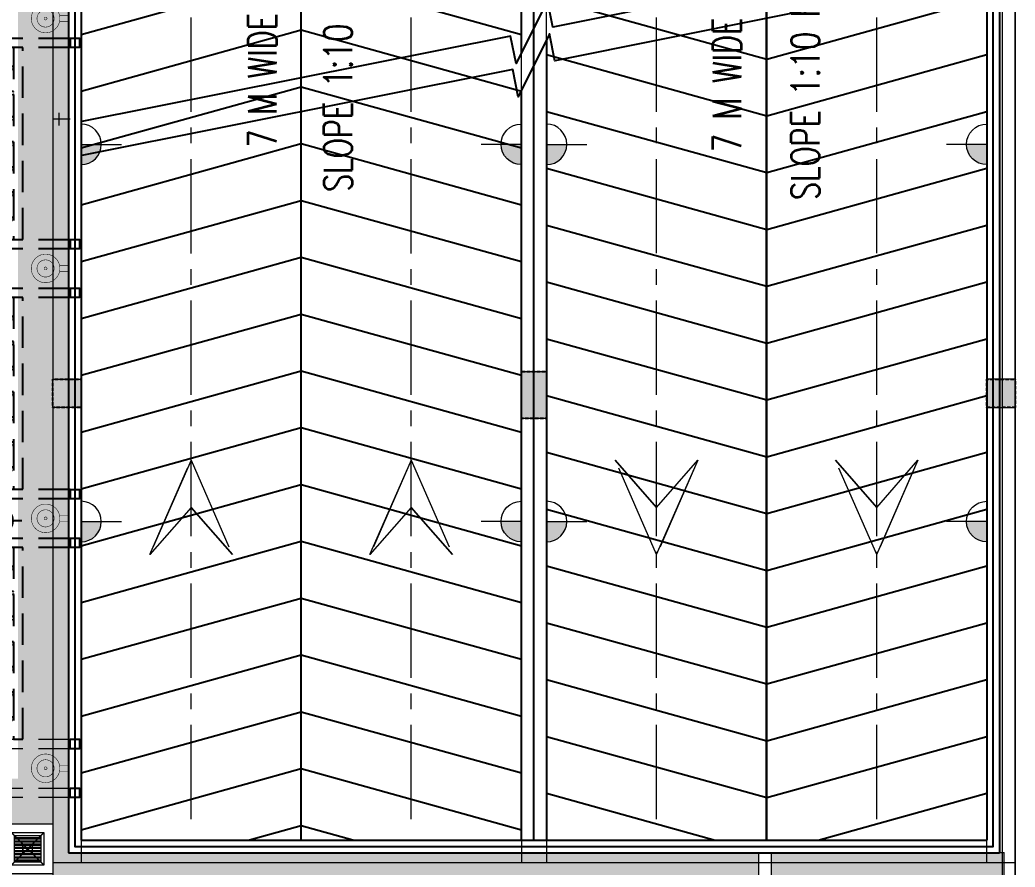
# Model space of a CAD drawing. Header units: millimetres. Extents: x 7964926 to 16080295, y -6277184 to -2986664.
# Drawn here: x 8036964 to 8052786, y -3123068 to -3109593 of the extents above; entities that cross this region are included whole.
import ezdxf

# ---------------------------------------------------------------- set-up
doc = ezdxf.new("R2010")
doc.units = ezdxf.units.MM
doc.header["$LTSCALE"] = 2000
doc.header["$MEASUREMENT"] = 0
for name, pattern in [('( Hidden )', [0.375, 0.25, -0.125]), ('1', [0, 0, 0]), ('CENTER2', [1.125, 0.75, -0.125, 0.125, -0.125]), ('DASHED2', [0.375, 0.25, -0.125]), ('HIDDEN', [0.375, 0.25, -0.125])]:
    doc.linetypes.add(name, pattern=pattern)
for name, color, linetype in [('a-col', 8, 'DASHED2'), ('a-ele 0', 8, 'Continuous'), ('a-ele 1', 8, 'Continuous'), ('a-hat col', 252, 'Continuous'), ('a-hatch', 8, 'Continuous'), ('a-parapet', 1, 'Continuous'), ('a-stair', 1, 'Continuous'), ('a-text m', 8, 'Continuous'), ('a-wall', 8, 'Continuous'), ('L-FL', 7, 'Continuous')]:
    doc.layers.add(name, color=color, linetype=linetype)
for name, color, linetype, lineweight in [('L- MS column', 7, 'Continuous', 20), ('L-CHAMBERS', 50, 'Continuous', 5), ('L-CORECUT', 4, 'Continuous', 5), ('L-ELE 1', 24, 'Continuous', 20), ('L-ELE 2', 30, 'Continuous', 15), ('L-ELE 4', 27, 'Continuous', 9), ('L-HIDDEN', 5, 'HIDDEN', 9), ('L-lights', 213, 'Continuous', 0), ('L-Paver 400x400', 250, '1', 13), ('L-SHRUBS', 96, 'Continuous', 18), ('STR-Column', 250, 'Continuous', 15), ('STR-Podium Beam', 8, 'Continuous', 15), ('STR-Podium Column', 250, 'Continuous', 15), ('STR-RCC Up Stand', 250, 'Continuous', 15), ('STR-Stair Case', 251, 'Continuous', 15)]:
    doc.layers.add(name, color=color, linetype=linetype, lineweight=lineweight)
doc.styles.add('a-150 txt m', font='romans.shx', dxfattribs={"width": 0.75, "height": 450})
doc.styles.add('Century Gothic', font='GOTHIC.TTF')
doc.styles.get("Standard").update_dxf_attribs({"font": 'romans.shx', "width": 0.75})
pattern_1 = [(90, (0.27, -2e-05), (-141.4213562, 141.4213562), [37.5, -245.3427126]), (45, (0.27, -2e-05), (-141.4213562, 141.4213562), [37.5, -162.5]), (135, (0.27, -2e-05), (-141.4213562, -141.4213562), [37.5, -162.5])]

# ---------------------------------------------------------------- blocks, each defined once
blk = doc.blocks.new('basement - column')
at = {"layer": 'a-hat col'}
h = blk.add_hatch(color=256, dxfattribs=at)
h.dxf.hatch_style = 1
h.paths.add_polyline_path([(49850, -29249), (49400, -29249), (49400, -29699), (49850, -29699)])
h = blk.add_hatch(color=256, dxfattribs=at)
h.dxf.hatch_style = 1
h.paths.add_polyline_path([(57250, -29124), (56850, -29124), (56850, -29874), (57250, -29874)])
h = blk.add_hatch(color=256, dxfattribs=at)
h.dxf.hatch_style = 1
h.paths.add_polyline_path([(64700, -29249), (64250, -29249), (64250, -29699), (64700, -29699)])
at = {"layer": 'a-col', "linetype": 'DASHED2', "ltscale": 0.001}
for points in [[(49400, -29249), (49850, -29249), (49850, -29699), (49400, -29699)], [(56850, -29124), (57250, -29124), (57250, -29874), (56850, -29874)], [(64250, -29249), (64700, -29249), (64700, -29699), (64250, -29699)]]:
    blk.add_lwpolyline(points, close=True, dxfattribs=at)
blk = doc.blocks.new('finish lvl')
h = blk.add_hatch(color=256)
edge = h.paths.add_edge_path()
edge.add_ellipse((0.0378, 0.003), major_axis=(-0.0305, 0.0305), ratio=1, start_angle=-45, end_angle=45)
edge.add_line((-0.0053, 0.003), (0.0378, 0.003))
edge.add_line((0.0378, 0.003), (0.0378, 0.0461))
edge = h.paths.add_edge_path()
edge.add_ellipse((0.0378, 0.003), major_axis=(-0.0305, 0.0305), ratio=1, start_angle=135, end_angle=225)
edge.add_line((0.0809, 0.003), (0.0378, 0.003))
edge.add_line((0.0378, 0.003), (0.0378, -0.0401))
for p, q in [((0.0378, 0.0748), (0.0378, -0.0688)), ((-0.034, 0.003), (0.4857, 0.003))]:
    blk.add_line(p, q)
blk.add_ellipse((0.0378, 0.003), major_axis=(-0.0305, 0.0305), ratio=1, start_param=1.570796326794534, end_param=7.85398163397412)
at = {"layer": 'L-FL'}
for tag, p in [('%%P0.00', (0.1256, 0.0357)), ('FIN.LVL.', (0.1075, -0.103))]:
    blk.add_attdef(tag, p, '', height=0.08, dxfattribs=at)
blk = doc.blocks.new('RAMP')
at = {"layer": 'a-ele 1'}
for p, q in [((7913542, -3109587), (7913542, -3079021)), ((7917042, -3097064), (7917042, -3079021)), ((7917242, -3107656), (7917242, -3079021)), ((7917242, -3109587), (7917242, -3079021)), ((7920942, -3109587), (7920942, -3079021)), ((7917442, -3096864), (7917442, -3109587)), ((7917042, -3109587), (7917042, -3097669))]:
    blk.add_line(p, q, dxfattribs=at)
at = {"layer": 'a-hatch', "color": 8}
for points in [[(7917042, -3096777), (7913542, -3095803), (7910042, -3096777)], [(7917042, -3097681), (7913542, -3096707), (7910042, -3097681)]]:
    blk.add_lwpolyline(points, dxfattribs=at)
at = {"layer": 'a-hatch', "color": 8, "linetype": 'HIDDEN', "ltscale": 1500}
for points in [[(7917442, -3096190), (7920942, -3097164), (7924442, -3096190)], [(7917442, -3097094), (7920942, -3098068), (7924442, -3097094)], [(7917042, -3098584), (7913542, -3097610), (7910042, -3098584)], [(7917442, -3097997), (7920942, -3098971), (7924442, -3097997)], [(7917042, -3099488), (7913542, -3098514), (7910042, -3099488)], [(7917442, -3098901), (7920942, -3099875), (7924442, -3098901)], [(7917042, -3100392), (7913542, -3099418), (7910042, -3100392)], [(7917442, -3099805), (7920942, -3100779), (7924442, -3099805)], [(7917042, -3101295), (7913542, -3100321), (7910042, -3101295)], [(7917442, -3100708), (7920942, -3101682), (7924442, -3100708)], [(7917042, -3102199), (7913542, -3101225), (7910042, -3102199)], [(7917442, -3101612), (7920942, -3102586), (7924442, -3101612)], [(7917042, -3103103), (7913542, -3102129), (7910042, -3103103)], [(7917442, -3102515), (7920942, -3103490), (7924442, -3102515)], [(7917042, -3104006), (7913542, -3103032), (7910042, -3104006)], [(7917442, -3103419), (7920942, -3104393), (7924442, -3103419)], [(7917042, -3104910), (7913542, -3103936), (7910042, -3104910)], [(7917442, -3104323), (7920942, -3105297), (7924442, -3104323)], [(7917042, -3105814), (7913542, -3104839), (7910042, -3105814)], [(7917442, -3105226), (7920942, -3106201), (7924442, -3105226)], [(7917042, -3106717), (7913542, -3105743), (7910042, -3106717)], [(7917442, -3106130), (7920942, -3107104), (7924442, -3106130)], [(7917042, -3107621), (7913542, -3106647), (7910042, -3107621)], [(7917442, -3107034), (7920942, -3108008), (7924442, -3107034)], [(7917042, -3108524), (7913542, -3107550), (7910042, -3108524)], [(7917442, -3107937), (7920942, -3108911), (7924442, -3107937)], [(7917042, -3109428), (7913542, -3108454), (7910042, -3109428)], [(7917442, -3108841), (7920121, -3109587)], [(7921763, -3109587), (7924442, -3108841)], [(7914364, -3109587), (7913542, -3109358), (7912719, -3109587)]]:
    blk.add_lwpolyline(points, dxfattribs=at)
at = {"layer": 'a-parapet'}
for p, q in [((7909842, -3079021), (7909842, -3109787)), ((7910042, -3079021), (7910042, -3109587)), ((7924442, -3079021), (7924442, -3109587)), ((7924642, -3079022), (7924642, -3109787)), ((7910042, -3109587), (7924442, -3109587)), ((7909842, -3109787), (7924642, -3109787))]:
    blk.add_line(p, q, dxfattribs=at)
at = {"layer": 'a-stair', "color": 7}
for points in [[(7924442, -3095268), (7917541, -3096657), (7917455, -3096232), (7916958, -3097233), (7916871, -3096798), (7910055, -3098156)], [(7924442, -3095810), (7917576, -3097192), (7917491, -3096766), (7916993, -3097767), (7916906, -3097332), (7910055, -3098697)]]:
    blk.add_lwpolyline(points, dxfattribs=at)
at = {"layer": 'a-wall'}
blk.add_line((7909842, -3109587), (7909842, -3109787), dxfattribs=at)
at = {"layer": 'a-text m', "style": 'a-150 txt m', "width": 0.75}
for p in [(7914352, -3099277), (7921782, -3099407)]:
    blk.add_text('SLOPE 1:10 RAMP LENGTH =40M', height=450, rotation=90, dxfattribs=at).set_placement(p)
at = {"layer": 'a-text m', "char_height": 450, "attachment_point": 1, "rotation": 90, "style": 'a-150 txt m'}
for s, width, insert in [('\\pxqc;7 M WIDE ENTRY RAMP', 14495.59, (7920085, -3103289)), ('\\pxqc;7 M WIDE EXIT RAMP', 13833.92, (7912700, -3103123))]:
    blk.add_mtext_dynamic_manual_height_columns(s, width=width, gutter_width=1, heights=[0], dxfattribs=dict(at, insert=insert))
blk = doc.blocks.new('A$C70CC0309')
at = {"ltscale": 50}
h = blk.add_hatch(color=6, dxfattribs=at)
edge = h.paths.add_edge_path()
edge.add_line((549, 518), (549, 818))
edge.add_line((549, 818), (250, 818))
edge.add_ellipse((549, 818), major_axis=(299, -1), ratio=1, start_angle=180.0982, end_angle=270.0982)
h.paths.add_polyline_path([(549, 818), (549, 518), (549, 518)])
h.paths.add_polyline_path([(849, 818), (549, 818), (549, 818)])
h.paths.add_polyline_path([(549, 818), (549, 518), (549, 818), (849, 818)])
at = {"color": 6, "ltscale": 50}
for p, q in [((150, 818), (948, 818)), ((549, 818), (549, 224))]:
    blk.add_line(p, q, dxfattribs=at)
blk.add_ellipse((549, 818), major_axis=(299, -1), ratio=1, start_param=3.14423, end_param=6.285822, dxfattribs=at)
blk = doc.blocks.new('Up Down Lighter')
at = {"layer": 'L-lights', "const_width": 4.03}
for points in [[(62740.9, 96470, 1), (62587.6, 96640.5, 1)], [(62671.9, 96546.7, 1), (62656.6, 96563.8, 1)]]:
    blk.add_lwpolyline(points, format="xyb", close=True, dxfattribs=at)
blk.add_lwpolyline([(62710.2, 96504.1, 1), (62618.2, 96606.4, 1), (62710.2, 96504.1)], format="xyb", dxfattribs=at)
for points in [[(62641.3, 96442.9), (62641.3, 96371.8), (62687.2, 96371.8), (62687.2, 96442.9)], [(62787.5, 96371.8), (62540.9, 96371.8)]]:
    blk.add_lwpolyline(points, dxfattribs=at)
blk = doc.blocks.new('CHAMBERS')
at = {"layer": 'L-Paver 400x400', "true_color": 0x636466}
h = blk.add_hatch(dxfattribs=at)
h.set_pattern_fill('ANSI32', color=251, scale=135, angle=315)
h.set_pattern_definition([(0, (0.48, 1.42), (1e-14, 50.625), []), (0, (17.355, -15.46), (1e-14, 50.625), [])])
h.paths.add_polyline_path([(7999084, -3148058), (7998664, -3148058), (7998664, -3148478), (7999084, -3148478)])
at = {"layer": 'L-CHAMBERS', "color": 42}
for points in [[(7999274, -3148668), (7998474, -3148668), (7998474, -3147868), (7999274, -3147868)], [(7999134, -3148528), (7998614, -3148528), (7998614, -3148008), (7999134, -3148008)], [(7999084, -3148478), (7998664, -3148478), (7998664, -3148058), (7999084, -3148058)]]:
    blk.add_lwpolyline(points, close=True, dxfattribs=at)
at = {"layer": 'L-Paver 400x400', "color": 251, "linetype": '( Hidden )', "ltscale": 0.005, "true_color": 0x636466}
for p, q in [((7998614, -3148008), (7999134, -3148528)), ((7998614, -3148528), (7999134, -3148008))]:
    blk.add_line(p, q, dxfattribs=at)
blk = doc.blocks.new('pav 3')
at = {"layer": 'L-HIDDEN', "lineweight": 25}
for points in [[(8026059, -3103147), (8031059, -3103147), (8031059, -3103297), (8026059, -3103297)], [(8026059, -3103922), (8031059, -3103922), (8031059, -3104072), (8026059, -3104072)], [(8027659, -3104072), (8027659, -3107122), (8027809, -3107122), (8027809, -3104072)], [(8030159, -3104072), (8030159, -3107122), (8030309, -3107122), (8030309, -3104072)]]:
    blk.add_lwpolyline(points, close=True, dxfattribs=at)
at = {"layer": 'L-HIDDEN', "lineweight": 25, "ltscale": 0.001}
for points in [[(8027809, -3104422), (8030159, -3104422), (8030159, -3104372), (8027809, -3104372)], [(8027809, -3104822), (8030159, -3104822), (8030159, -3104772), (8027809, -3104772)], [(8027809, -3105222), (8030159, -3105222), (8030159, -3105172), (8027809, -3105172)], [(8027809, -3105622), (8030159, -3105622), (8030159, -3105572), (8027809, -3105572)], [(8027809, -3106022), (8030159, -3106022), (8030159, -3105972), (8027809, -3105972)], [(8027809, -3106422), (8030159, -3106422), (8030159, -3106372), (8027809, -3106372)], [(8027809, -3106822), (8030159, -3106822), (8030159, -3106772), (8027809, -3106772)]]:
    blk.add_lwpolyline(points, dxfattribs=at)

msp = doc.modelspace()

# ---------------------------------------------------------------- hatches: boundary and pattern name
at = {"layer": 'L-SHRUBS'}
h = msp.add_hatch(dxfattribs=at)
h.set_pattern_fill('GRASS', color=256, scale=200)
h.paths.add_polyline_path([(8036936.4, -3107291.1), (8037486.1, -3107291.1), (8037486.1, -3108091.1), (8036936.4, -3108091.1), (8036936.4, -3121662), (8037736.4, -3121662), (8037736.4, -3093985), (8036936.4, -3093985)])
h = msp.add_hatch(dxfattribs=at)
h.set_pattern_fill('GRASS', color=256, scale=200)
h.set_pattern_definition(pattern_1)
h.paths.add_polyline_path([(8032211.4, -3121460), (8034361.4, -3121460), (8034361.4, -3124212.8), (8032211.4, -3124212.8)])
h.paths.add_polyline_path([(8036686.1, -3122380), (8037486.1, -3122380), (8037486.1, -3123180), (8036686.1, -3123180)])
h.paths.add_polyline_path([(8048711.3, -3122838.2), (8037736.4, -3122838.2), (8037736.4, -3121660), (8034361.4, -3121660), (8034361.4, -3124212.8), (8048711.3, -3124212.8)])
h = msp.add_hatch(dxfattribs=at)
h.set_pattern_fill('GRASS', color=256, scale=200)
h.set_pattern_definition(pattern_1)
h.paths.add_polyline_path([(8051661.3, -3125514.5), (8052586.3, -3125514.5), (8052586.3, -3135115), (8051661.3, -3135115)])
h.paths.add_polyline_path([(8051786.2, -3125212.8), (8051786.2, -3124412.8), (8052586.2, -3124412.8), (8052586.2, -3125212.8)])
h.paths.add_polyline_path([(8048911.3, -3125514.5), (8052586.3, -3125514.5), (8052586.3, -3122838.2), (8048911.3, -3122838.2)])

# ---------------------------------------------------------------- linework, layer by layer
at = {"layer": 'a-ele 0'}
msp.add_lwpolyline([(8037836.3, -3092071.8), (8037836.3, -3122738.2), (8052436.2, -3122738.2), (8052436.2, -3092071.8)], dxfattribs=at)
at = {"layer": 'a-ele 1'}
for p, q in [((8041436.3, -3122638.2), (8041436.3, -3092071.8)), ((8045136.3, -3120706.8), (8045136.3, -3092071.8)), ((8048836.3, -3122638.2), (8048836.3, -3092071.8))]:
    msp.add_line(p, q, dxfattribs=at)
at = {"layer": 'L- MS column', "lineweight": 25}
for points in [[(8037761.3, -3109885), (8037911.3, -3109885), (8037911.3, -3110035), (8037761.3, -3110035)], [(8037761.3, -3113085), (8037911.3, -3113085), (8037911.3, -3113235), (8037761.3, -3113235)], [(8037761.3, -3113860), (8037911.3, -3113860), (8037911.3, -3114010), (8037761.3, -3114010)], [(8037761.3, -3117060), (8037911.3, -3117060), (8037911.3, -3117210), (8037761.3, -3117210)], [(8037761.3, -3117835), (8037911.3, -3117835), (8037911.3, -3117985), (8037761.3, -3117985)], [(8037761.3, -3121035), (8037911.3, -3121035), (8037911.3, -3121185), (8037761.3, -3121185)], [(8037761.3, -3121035), (8037911.3, -3121035), (8037911.3, -3121185), (8037761.3, -3121185)], [(8037761.3, -3121810), (8037911.3, -3121810), (8037911.3, -3121960), (8037761.3, -3121960)], [(8037761.3, -3121810), (8037911.3, -3121810), (8037911.3, -3121960), (8037761.3, -3121960)]]:
    msp.add_lwpolyline(points, close=True, dxfattribs=at)
at = {"layer": 'L-CHAMBERS', "const_width": 25}
msp.add_lwpolyline([(8037011.1, -3122705), (8037161.1, -3122705), (8037161.1, -3122855), (8037011.1, -3122855)], close=True, dxfattribs=at)
msp.add_lwpolyline([(8037011.1, -3122705), (8037161.1, -3122705), (8037161.1, -3122855), (8037011.1, -3122855)], close=True, dxfattribs=at)
at = {"layer": 'L-CORECUT', "const_width": 25}
msp.add_lwpolyline([(8037011.1, -3122705), (8037161.1, -3122705), (8037161.1, -3122855), (8037011.1, -3122855)], close=True, dxfattribs=at)
at = {"layer": 'L-ELE 1'}
for p, q in [((8037761.3, -3111172.5), (8037484.6, -3111172.5)), ((8037589.1, -3111272.5), (8037589.1, -3111072.5)), ((8037836.3, -3121185), (8037836.3, -3121810)), ((8048711.2, -3125714.5), (8048711.2, -3122838.2))]:
    msp.add_line(p, q, dxfattribs=at)
at = {"layer": 'L-ELE 2'}
for p, q in [((8048911.2, -3125514.5), (8048911.2, -3122838.2)), ((8052536.3, -3122838.2), (8052611.1, -3122838.2)), ((8052611.1, -3135115), (8052611.1, -3122838.2))]:
    msp.add_line(p, q, dxfattribs=at)
at = {"layer": 'L-ELE 4'}
msp.add_lwpolyline([(8052586.1, -3137183.1), (8052586.1, -3086360), (8052786.1, -3086360), (8052786.1, -3137183.1)], dxfattribs=at)
at = {"layer": 'L-HIDDEN'}
for points in [[(8032761.3, -3121035), (8037761.3, -3121035), (8037761.3, -3121185), (8032761.3, -3121185)], [(8032761.3, -3121810), (8037761.3, -3121810), (8037761.3, -3121960), (8032761.3, -3121960)]]:
    msp.add_lwpolyline(points, close=True, dxfattribs=at)
at = {"layer": 'STR-Podium Beam', "linetype": 'HIDDEN', "lineweight": 5, "ltscale": 0.005}
for p, q in [((8037486.1, -3107810), (8037486.1, -3115310)), ((8037486.1, -3107810), (8037486.1, -3115310)), ((8037936.1, -3107810), (8037936.1, -3115310)), ((8037936.1, -3107810), (8037936.1, -3115310)), ((8052336.1, -3115310), (8052336.1, -3107810)), ((8052336.1, -3115310), (8052336.1, -3107810)), ((8052786.1, -3115310), (8052786.1, -3107810)), ((8052786.1, -3115310), (8052786.1, -3107810)), ((8044936.1, -3115185), (8044936.1, -3107985)), ((8044936.1, -3115185), (8044936.1, -3107985)), ((8045336.1, -3115185), (8045336.1, -3107985)), ((8045336.1, -3115185), (8045336.1, -3107985)), ((8037486.1, -3115760), (8037486.1, -3123260)), ((8037486.1, -3115760), (8037486.1, -3123260)), ((8037936.1, -3115760), (8037936.1, -3123001)), ((8037936.1, -3115760), (8037936.1, -3123001)), ((8052336.1, -3123001), (8052336.1, -3115760)), ((8052336.1, -3123001), (8052336.1, -3115760)), ((8052786.1, -3123260), (8052786.1, -3115760)), ((8052786.1, -3123260), (8052786.1, -3115760)), ((8044936.1, -3115935), (8044936.1, -3123001)), ((8044936.1, -3115935), (8044936.1, -3123001)), ((8045336.1, -3115935), (8045336.1, -3123001)), ((8045336.1, -3115935), (8045336.1, -3123001)), ((8052786.1, -3123001), (8037486.1, -3123001)), ((8052786.1, -3123001), (8037486.1, -3123001))]:
    msp.add_line(p, q, dxfattribs=at)
at = {"layer": 'STR-Podium Column', "color": 8, "linetype": 'ByBlock', "ltscale": 0.005}
for points in [[(8037486.1, -3115310), (8037936.1, -3115310), (8037936.1, -3115760), (8037486.1, -3115760)], [(8037486.1, -3115310), (8037936.1, -3115310), (8037936.1, -3115760), (8037486.1, -3115760)], [(8044936.1, -3115185), (8045336.1, -3115185), (8045336.1, -3115935), (8044936.1, -3115935)], [(8044936.1, -3115185), (8045336.1, -3115185), (8045336.1, -3115935), (8044936.1, -3115935)], [(8052786.1, -3115310), (8052336.1, -3115310), (8052336.1, -3115760), (8052786.1, -3115760)], [(8052786.1, -3115310), (8052336.1, -3115310), (8052336.1, -3115760), (8052786.1, -3115760)]]:
    msp.add_lwpolyline(points, close=True, dxfattribs=at)
at = {"layer": 'STR-RCC Up Stand'}
msp.add_lwpolyline([(8052786.1, -3142785), (8052586.1, -3142785), (8052586.1, -3086360), (8052786.1, -3086360)], close=True, dxfattribs=at)
at = {"layer": 'STR-Stair Case', "linetype": 'CENTER2'}
for p, q in [((8039686.1, -3122306.6), (8039686.1, -3092372.5)), ((8039686.1, -3122306.6), (8039686.1, -3092372.5)), ((8041436.1, -3122306.6), (8041436.1, -3092372.5)), ((8041436.1, -3122306.6), (8041436.1, -3092372.5)), ((8043186.1, -3122306.6), (8043186.1, -3092372.5)), ((8043186.1, -3122306.6), (8043186.1, -3092372.5)), ((8047086.1, -3122306.1), (8047086.1, -3092372.5)), ((8047086.1, -3122306.1), (8047086.1, -3092372.5)), ((8048836.1, -3122306.1), (8048836.1, -3092372.5)), ((8048836.1, -3122306.1), (8048836.1, -3092372.5)), ((8050586.1, -3122306.1), (8050586.1, -3092372.5)), ((8050586.1, -3122306.1), (8050586.1, -3092372.5)), ((8047086.1, -3117348.1), (8046430.1, -3116598.1)), ((8047086.1, -3117348.1), (8046430.1, -3116598.1)), ((8047086.1, -3117348.1), (8047742, -3116598.1)), ((8047086.1, -3117348.1), (8047742, -3116598.1)), ((8050586.1, -3117348.1), (8049930.1, -3116598.1)), ((8050586.1, -3117348.1), (8049930.1, -3116598.1)), ((8050586.1, -3117348.1), (8051242, -3116598.1)), ((8050586.1, -3117348.1), (8051242, -3116598.1)), ((8039686.1, -3117348.1), (8039030.1, -3118098.1)), ((8039686.1, -3117348.1), (8039030.1, -3118098.1)), ((8039686.1, -3117348.1), (8040342, -3118098.1)), ((8039686.1, -3117348.1), (8040342, -3118098.1)), ((8043186.1, -3117348.1), (8042530.1, -3118098.1)), ((8043186.1, -3117348.1), (8042530.1, -3118098.1)), ((8043186.1, -3117348.1), (8043842, -3118098.1)), ((8043186.1, -3117348.1), (8043842, -3118098.1))]:
    msp.add_line(p, q, dxfattribs=at)
for points in [[(8039686.1, -3116598.1), (8039030.1, -3118098.1)], [(8039030.1, -3118098.1), (8039686.1, -3116598.1), (8040342, -3118098.1), (8039686.1, -3117348.1), (8039030.1, -3118098.1)], [(8039686.1, -3116598.1), (8039030.1, -3118098.1)], [(8039030.1, -3118098.1), (8039686.1, -3116598.1), (8040342, -3118098.1), (8039686.1, -3117348.1), (8039030.1, -3118098.1)], [(8039686.1, -3116598.1), (8040342, -3118098.1)], [(8039686.1, -3116598.1), (8040342, -3118098.1)], [(8043186.1, -3116598.1), (8042530.1, -3118098.1)], [(8042530.1, -3118098.1), (8043186.1, -3116598.1), (8043842, -3118098.1), (8043186.1, -3117348.1), (8042530.1, -3118098.1)], [(8043186.1, -3116598.1), (8042530.1, -3118098.1)], [(8042530.1, -3118098.1), (8043186.1, -3116598.1), (8043842, -3118098.1), (8043186.1, -3117348.1), (8042530.1, -3118098.1)], [(8043186.1, -3116598.1), (8043842, -3118098.1)], [(8043186.1, -3116598.1), (8043842, -3118098.1)], [(8047086.1, -3118098.1), (8046430.1, -3116598.1)], [(8047742, -3116598.1), (8047086.1, -3118098.1), (8046430.1, -3116598.1), (8047086.1, -3117348.1), (8047742, -3116598.1)], [(8047086.1, -3118098.1), (8046430.1, -3116598.1)], [(8047742, -3116598.1), (8047086.1, -3118098.1), (8046430.1, -3116598.1), (8047086.1, -3117348.1), (8047742, -3116598.1)], [(8047086.1, -3118098.1), (8047742, -3116598.1)], [(8047086.1, -3118098.1), (8047742, -3116598.1)], [(8050586.1, -3118098.1), (8049930.1, -3116598.1)], [(8051242, -3116598.1), (8050586.1, -3118098.1), (8049930.1, -3116598.1), (8050586.1, -3117348.1), (8051242, -3116598.1)], [(8050586.1, -3118098.1), (8049930.1, -3116598.1)], [(8051242, -3116598.1), (8050586.1, -3118098.1), (8049930.1, -3116598.1), (8050586.1, -3117348.1), (8051242, -3116598.1)], [(8050586.1, -3118098.1), (8051242, -3116598.1)], [(8050586.1, -3118098.1), (8051242, -3116598.1)]]:
    msp.add_lwpolyline(points, dxfattribs=at)

# ---------------------------------------------------------------- block references
at = {"layer": 'a-ele 1'}
msp.add_blockref('RAMP', (127894.5, -13051.6), dxfattribs=at)
at = {"layer": 'L-CHAMBERS', "color": 8}
msp.add_blockref('CHAMBERS', (38212.9, 25490.6), dxfattribs=at)
at = {"layer": 'L-ELE 1'}
msp.add_blockref('pav 3', (6702.5, -5962.5), dxfattribs=at)
at = {"layer": 'L-FL', "ltscale": 0.5}
ref = msp.add_blockref('finish lvl', (8036830.4, -3117573.3), dxfattribs=dict(at, xscale=-4835.363999980464, yscale=4835.363999980464, zscale=4835.363999980464, rotation=0.000210536423175256))
ref.add_attrib('FIN.LVL.', 'FL', (8035033.9, -3118062.5, 0), dxfattribs={"ltscale": 0.5, "height": 426.24, "rotation": 0.00021, "style": 'Century Gothic'})
ref.add_attrib('%%P0.00', '+100.30', (8033864.1, -3117401.6), dxfattribs={"ltscale": 0.5, "height": 426.24, "rotation": 0.00021, "style": 'Century Gothic'})
at = {"layer": 'L-HIDDEN', "lineweight": 25}
for p in [(6702.5, -9937.5), (6702.5, -13912.5)]:
    msp.add_blockref('pav 3', p, dxfattribs=at)
at = {"layer": 'L-lights', "color": 6}
for name, p, xscale, yscale, zscale, rotation in [('Up Down Lighter', (8228829.8, -3233827.3), 1.98288, 1.98288, 1.98288, 90), ('A$C70CC0309', (8038819.2, -3112165.8), 1.08, 1.08, 1.08, 89.99998801703889), ('A$C70CC0309', (8044053, -3112165.8), -1.08, 1.08, 1.08, 270.0000119829611), ('A$C70CC0309', (8046219.2, -3112165.8), 1.08, 1.08, 1.08, 89.99998801703889), ('A$C70CC0309', (8051453, -3112165.8), -1.08, 1.08, 1.08, 270.0000119829611), ('Up Down Lighter', (8228829.8, -3237802.3), 1.98288, 1.98288, 1.98288, 90), ('A$C70CC0309', (8038819.2, -3118165.8), 1.08, 1.08, 1.08, 89.99998801703889), ('A$C70CC0309', (8044053, -3118165.8), -1.08, 1.08, 1.08, 270.0000119829611), ('A$C70CC0309', (8046219.2, -3118165.8), 1.08, 1.08, 1.08, 89.99998801703889), ('A$C70CC0309', (8051453, -3118165.8), -1.08, 1.08, 1.08, 270.0000119829611), ('Up Down Lighter', (8228829.8, -3241777.3), 1.98288, 1.98288, 1.98288, 90), ('Up Down Lighter', (8228829.8, -3245752.3), 1.98288, 1.98288, 1.98288, 90)]:
    msp.add_blockref(name, p, dxfattribs=dict(at, xscale=xscale, yscale=yscale, zscale=zscale, rotation=rotation))
at = {"layer": 'STR-Column', "ltscale": 1000}
msp.add_blockref('basement - column', (7988086.1, -3086060.7), dxfattribs=at)

doc.saveas('drawing.dxf')
